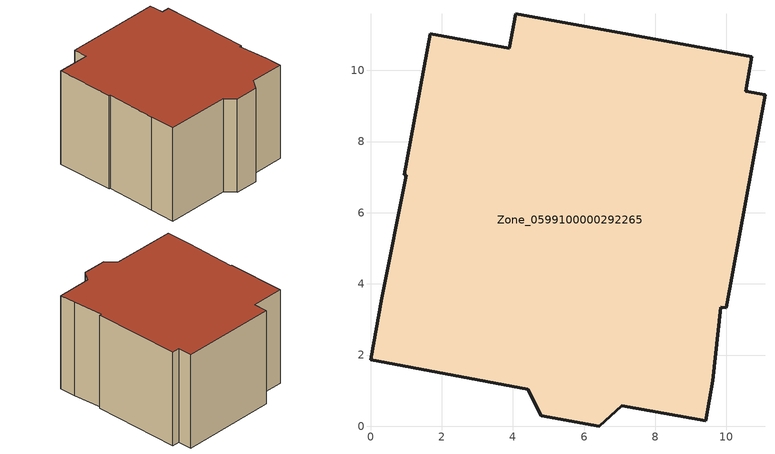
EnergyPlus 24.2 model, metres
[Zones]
Zone_0599100000292265
 floor ground (C_G): 0.32,3.6 1,7.05 0.95,7.06 1.67,11.03 3.9,10.63 4.08,11.59 10.72,10.38 10.54,9.41 11.09,9.31 9.99,3.32 9.84,3.35 9.62,1.28 9.41,0.15 7.06,0.57 6.43,0 4.8,0.3 4.42,1.03 0,1.87 z0
 wall outside (C_F): 10.54,9.41 10.72,10.38 4.08,11.59 3.9,10.63 1.67,11.03 0.95,7.06 1,7.05 0.32,3.6 0,1.87 4.42,1.03 4.8,0.3 6.43,0 7.06,0.57 9.41,0.15 9.62,1.28 9.84,3.35 9.99,3.32 11.09,9.31 10.54,9.41 z0:6.77
 roof outside (C_R): 3.9,10.63 1.67,11.03 0.95,7.06 1,7.05 0.32,3.6 0,1.87 4.42,1.03 4.8,0.3 6.43,0 7.06,0.57 9.41,0.15 9.62,1.28 9.84,3.35 9.99,3.32 11.09,9.31 10.54,9.41 10.72,10.38 4.08,11.59 z6.77
[BUILDING]
Pand.0599100000292265: North Axis=0; Terrain=City; Loads Convergence Tolerance Value=0.04; Temperature Convergence Tolerance Value=0.4; Solar Distribution=FullExterior; Maximum Number of Warmup Days=25; Minimum Number of Warmup Days=1
[Site:Location]
Rotterdam.The.Hague.AP_ZH_NLD Design_Conditions: Latitude=51.96; Longitude=4.45; Time Zone=1; Elevation=-4.5
[SITE:GROUNDTEMPERATURE:BUILDINGSURFACE]
18, 18, 18, 18, 18, 18, 18, 18, 18, 18, 18, 18
[MATERIAL] Thermal Absorptance=0.9; Solar Absorptance=0.7; Visible Absorptance=0.7
Name | Roughness | Thickness | Conductivity | Density | Specific Heat
G.D.1965 | MediumSmooth | 0.15 | 1 | 540 | 1210
F.D.1965 | Rough | 0.3 | 0.857143 | 1920 | 840
R.D.1965 | MediumRough | 0.2 | 0.08 | 1500 | 1000
[CONSTRUCTION]
C_G: G.D.1965
C_F: F.D.1965
C_R: R.D.1965
[ZONE]
Zone_0599100000292265: Type=1; Multiplier=1; Ceiling Height=Autocalculate; Volume=Autocalculate; Floor Area=autocalculate; Part of Total Floor Area=Yes
[ZONEINFILTRATION:DESIGNFLOWRATE]
Infil_Zone_0599100000292265: Zone or ZoneList or Space or SpaceList=Zone_0599100000292265; Schedule=AlwaysOn; Design Flow Rate Calculation Method=Flow/Area; Flow Rate per Floor Area=0.0042; Constant Term Coefficient=1; Temperature Term Coefficient=0; Velocity Term Coefficient=0; Velocity Squared Term Coefficient=0
[HVACTEMPLATE:ZONE:IDEALLOADSAIRSYSTEM]
Zone_0599100000292265: Maximum Heating Supply Air Temperature=50; Minimum Cooling Supply Air Temperature=13; Maximum Heating Supply Air Humidity Ratio=0.0156; Minimum Cooling Supply Air Humidity Ratio=0.0077; Heating Limit=NoLimit; Cooling Limit=NoLimit; Dehumidification Control Type=ConstantSensibleHeatRatio; Cooling Sensible Heat Ratio=0.7; Dehumidification Setpoint=60; Humidification Control Type=None; Humidification Setpoint=30; Outdoor Air Method=None; Outdoor Air Flow Rate per Person=0.00944; Outdoor Air Flow Rate per Zone Floor Area=0; Outdoor Air Flow Rate per Zone=0; Demand Controlled Ventilation Type=None; Outdoor Air Economizer Type=NoEconomizer; Heat Recovery Type=None; Sensible Heat Recovery Effectiveness=0.7; Latent Heat Recovery Effectiveness=0.65
[ZONECONTROL:THERMOSTAT]
ThermostatControl_Zone_0599100000292265: Zone or ZoneList=Zone_0599100000292265; Control Type Schedule=DualSetpointControlType; Control 1=Thermostat_Zone_0599100000292265; Temperature Difference Between Cutout And Setpoint=0
[THERMOSTATSETPOINT:DUALSETPOINT]
Thermostat_Zone_0599100000292265: Heating Setpoint Temperature Schedule=HeatingSetpoint_Zone_0599100000292265; Cooling Setpoint Temperature Schedule=CoolingSetpoint_Zone_0599100000292265
[SCHEDULE:COMPACT]
HeatingSetpoint_Zone_0599100000292265: Through: 12/31, For: AllDays, Until: 24:00, 21
CoolingSetpoint_Zone_0599100000292265: Through: 12/31, For: AllDays, Until: 24:00, 24
DualSetpointControlType: Through: 12/31, For: AllDays, Until: 24:00, 4
AlwaysOn: Through: 12/31, For: AllDays, Until: 24:00, 1
